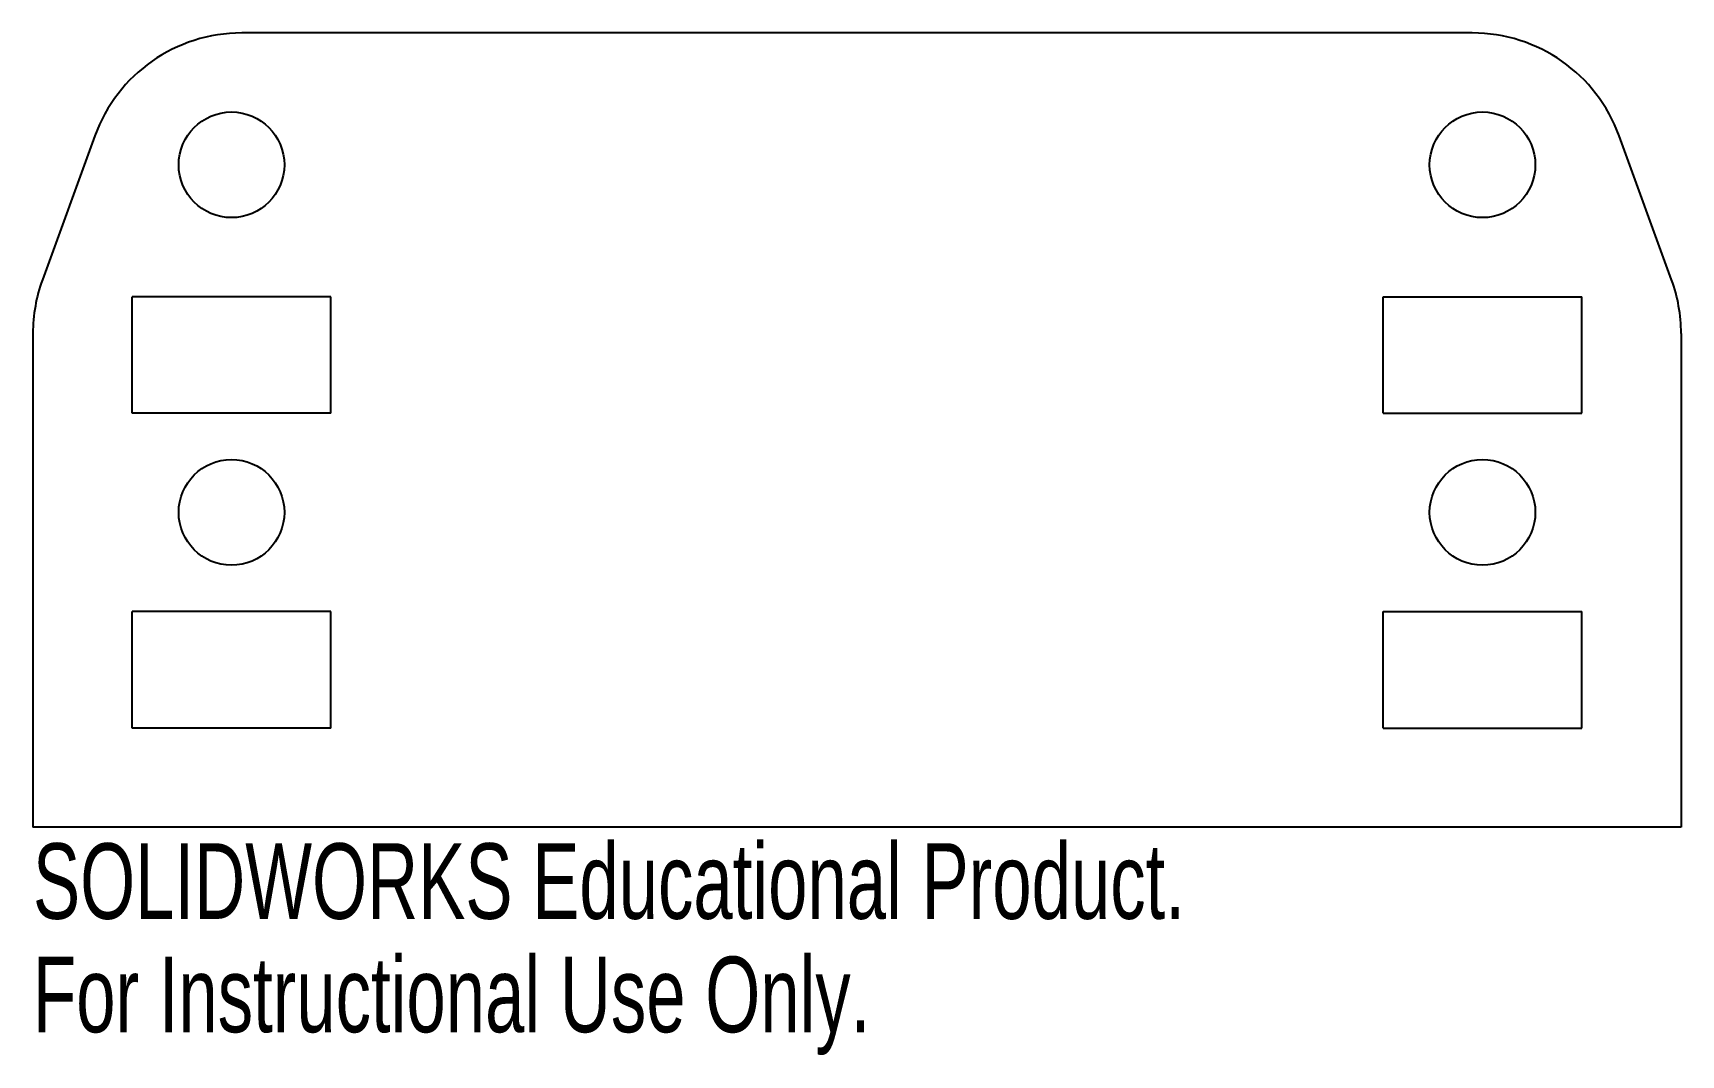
# Model space of a CAD drawing. Header units: inches. Extents: x -2.08 to 2.08, y 1.53 to 4.1.
import ezdxf

# ---------------------------------------------------------------- set-up
doc = ezdxf.new("R2010")
doc.units = ezdxf.units.IN
doc.header["$MEASUREMENT"] = 0
doc.styles.add('SLDTEXTSTYLE0', font='TXT', dxfattribs={"width": 0.7})

msp = doc.modelspace()

# ---------------------------------------------------------------- linework, layer by layer
at = {"color": 7, "linetype": 'Continuous', "lineweight": 25}
for p, q in [((1.5493, 4.0984), (-1.5493, 4.0984)), ((-1.9193, 3.8393), (-2.0513, 3.4767)), ((2.0513, 3.4767), (1.9193, 3.8393)), ((-1.325, 3.4344), (-1.825, 3.4344)), ((-1.825, 3.1414), (-1.825, 3.4344)), ((-1.325, 3.1414), (-1.325, 3.4344)), ((1.325, 3.1414), (1.325, 3.4344)), ((1.325, 3.4344), (1.825, 3.4344)), ((1.825, 3.1414), (1.825, 3.4344)), ((-2.075, 3.3421), (-2.075, 2.0984)), ((2.075, 3.3421), (2.075, 2.0984)), ((-1.325, 3.1414), (-1.825, 3.1414)), ((1.325, 3.1414), (1.825, 3.1414)), ((-1.325, 2.6414), (-1.825, 2.6414)), ((-1.825, 2.3484), (-1.825, 2.6414)), ((-1.325, 2.3484), (-1.325, 2.6414)), ((1.325, 2.3484), (1.325, 2.6414)), ((1.325, 2.6414), (1.825, 2.6414)), ((1.825, 2.3484), (1.825, 2.6414)), ((-1.325, 2.3484), (-1.825, 2.3484)), ((1.325, 2.3484), (1.825, 2.3484)), ((2.075, 2.0984), (-2.075, 2.0984))]:
    msp.add_line(p, q, dxfattribs=at)
for centre in [(-1.575, 3.7664), (1.575, 3.7664), (-1.575, 2.8914), (1.575, 2.8914)]:
    msp.add_circle(centre, 0.133, dxfattribs=at)
for centre, start, end in [((-1.5493, 3.7047), 90, 160), ((1.5493, 3.7047), 20, 90), ((-1.6813, 3.3421), 160, 180), ((1.6813, 3.3421), 0, 20)]:
    msp.add_arc(centre, 0.3937, start, end, dxfattribs=at)

# ---------------------------------------------------------------- texts
at = {"color": 7, "linetype": 'Continuous', "char_height": 0.1903, "attachment_point": 1, "style": 'SLDTEXTSTYLE0'}
for s, insert in [('SOLIDWORKS Educational Product.', (-2.075, 2.0582)), ('For Instructional Use Only.', (-2.075, 1.7728))]:
    msp.add_mtext(s, dxfattribs=dict(at, insert=insert))

doc.saveas('drawing.dxf')
